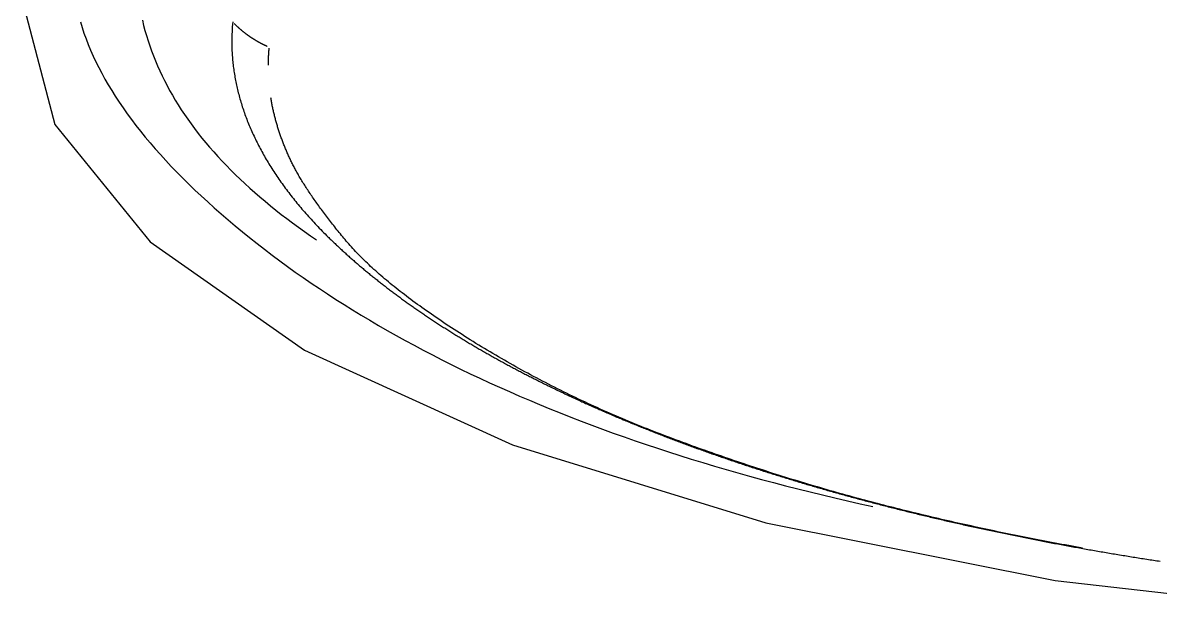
# Model space of a CAD drawing. Extents: x -120222 to -41942, y -19134 to 30932.
# Drawn here: x -81618.01 to -81612.57, y 10152.28 to 10155.12 of the extents above; entities that cross this region are included whole.
import ezdxf

# ---------------------------------------------------------------- set-up
doc = ezdxf.new("R2010")
doc.units = 0
doc.header["$LTSCALE"] = 150
doc.header["$MEASUREMENT"] = 0
doc.layers.get('0').update_dxf_attribs({"linetype": 'CONTINUOUS'})
doc.layers.add('____-568', color=7, linetype='CONTINUOUS')

# ---------------------------------------------------------------- blocks, each defined once
blk = doc.blocks.new('____-172')
at = {"color": 1, "linetype": 'Continuous'}
blk.add_lwpolyline([(-88046.6806, 5609.4583), (-88048.1814, 5609.2878), (-88049.5645, 5609.0108), (-88050.7768, 5608.6381), (-88051.7717, 5608.184), (-88052.5109, 5607.6659), (-88052.9662, 5607.1037), (-88053.1199, 5606.519), (-88052.9662, 5605.9344), (-88052.5109, 5605.3722), (-88051.7717, 5604.8541), (-88050.7768, 5604.3999), (-88049.5645, 5604.0272), (-88048.1814, 5603.7503), (-88046.6806, 5603.5798)], dxfattribs=at)
at = {"color": 1, "linetype": 'Continuous', "flags": 128}
for points in [[(-88052.5478, 5606.4332), (-88052.5418, 5606.4086), (-88052.5352, 5606.3841), (-88052.5282, 5606.3597), (-88052.5207, 5606.3354), (-88052.5126, 5606.3112), (-88052.504, 5606.287), (-88052.495, 5606.263), (-88052.4854, 5606.2391), (-88052.4753, 5606.2153), (-88052.4647, 5606.1915), (-88052.4536, 5606.1679), (-88052.4419, 5606.1444), (-88052.4298, 5606.1209), (-88052.4172, 5606.0976), (-88052.404, 5606.0744), (-88052.3903, 5606.0512), (-88052.3762, 5606.0282), (-88052.3615, 5606.0052), (-88052.3463, 5605.9823), (-88052.3306, 5605.9596), (-88052.3144, 5605.9369), (-88052.2977, 5605.9144), (-88052.2804, 5605.8919), (-88052.2627, 5605.8695), (-88052.2444, 5605.8473), (-88052.2257, 5605.8251), (-88052.2064, 5605.803), (-88052.1866, 5605.781), (-88052.1663, 5605.7591), (-88052.1455, 5605.7374), (-88052.1242, 5605.7157), (-88052.1024, 5605.6941), (-88052.0801, 5605.6726), (-88052.0572, 5605.6512), (-88052.0339, 5605.6299), (-88052.01, 5605.6087), (-88051.9857, 5605.5876), (-88051.9608, 5605.5665), (-88051.9354, 5605.5456), (-88051.9095, 5605.5248), (-88051.8831, 5605.5041), (-88051.8562, 5605.4835), (-88051.8288, 5605.4629), (-88051.8008, 5605.4425), (-88051.7724, 5605.4222), (-88051.7434, 5605.402), (-88051.714, 5605.3818), (-88051.714, 5605.3818)], [(-88052.8444, 5606.4259), (-88052.836, 5606.3987), (-88052.8269, 5606.3715), (-88052.817, 5606.3442), (-88052.8064, 5606.3169), (-88052.795, 5606.2895), (-88052.7829, 5606.2621), (-88052.77, 5606.2347), (-88052.7564, 5606.2072), (-88052.742, 5606.1797), (-88052.7269, 5606.1521), (-88052.711, 5606.1245), (-88052.6944, 5606.0968), (-88052.677, 5606.0692), (-88052.6588, 5606.0414), (-88052.6399, 5606.0136), (-88052.6203, 5605.9858), (-88052.5999, 5605.958), (-88052.5787, 5605.9301), (-88052.5568, 5605.9021), (-88052.5341, 5605.8741), (-88052.5107, 5605.8461), (-88052.4866, 5605.818), (-88052.4616, 5605.7899), (-88052.436, 5605.7618), (-88052.4095, 5605.7336), (-88052.3824, 5605.7053), (-88052.3544, 5605.6771), (-88052.3257, 5605.6487), (-88052.2963, 5605.6204), (-88052.2661, 5605.592), (-88052.2352, 5605.5635), (-88052.2035, 5605.535), (-88052.171, 5605.5065), (-88052.1378, 5605.4779), (-88052.1039, 5605.4493), (-88052.0693, 5605.4208), (-88052.0344, 5605.3925), (-88051.999, 5605.3645), (-88051.9632, 5605.3367), (-88051.927, 5605.3091), (-88051.8904, 5605.2818), (-88051.8533, 5605.2547), (-88051.8159, 5605.2279), (-88051.778, 5605.2013), (-88051.7397, 5605.1749), (-88051.701, 5605.1488), (-88051.6619, 5605.1229), (-88051.6223, 5605.0972), (-88051.5824, 5605.0718), (-88051.542, 5605.0466), (-88051.5012, 5605.0217), (-88051.46, 5604.997), (-88051.4184, 5604.9726), (-88051.3764, 5604.9483), (-88051.3339, 5604.9244), (-88051.291, 5604.9006), (-88051.2477, 5604.8771), (-88051.204, 5604.8538), (-88051.1599, 5604.8308), (-88051.1154, 5604.808), (-88051.0704, 5604.7855), (-88051.025, 5604.7632), (-88050.9793, 5604.7411), (-88050.933, 5604.7192), (-88050.8864, 5604.6977), (-88050.8394, 5604.6763), (-88050.7919, 5604.6552), (-88050.7441, 5604.6343), (-88050.6958, 5604.6137), (-88050.6471, 5604.5933), (-88050.5979, 5604.5731), (-88050.5484, 5604.5532), (-88050.4984, 5604.5335), (-88050.4481, 5604.514), (-88050.3973, 5604.4948), (-88050.3461, 5604.4758), (-88050.2945, 5604.4571), (-88050.2424, 5604.4386), (-88050.19, 5604.4204), (-88050.1371, 5604.4023), (-88050.0838, 5604.3846), (-88050.0301, 5604.367), (-88049.976, 5604.3497), (-88049.9214, 5604.3327), (-88049.8665, 5604.3158), (-88049.8111, 5604.2992), (-88049.7553, 5604.2829), (-88049.6991, 5604.2668), (-88049.6425, 5604.2509), (-88049.5854, 5604.2353), (-88049.528, 5604.2199), (-88049.4701, 5604.2047), (-88049.4118, 5604.1898), (-88049.3531, 5604.1751), (-88049.294, 5604.1607), (-88049.2345, 5604.1465), (-88049.1745, 5604.1325), (-88049.1141, 5604.1188), (-88049.0533, 5604.1053), (-88049.0533, 5604.1053)], [(-88052.1081, 5606.4178), (-88052.1071, 5606.4167), (-88052.1061, 5606.4157), (-88052.105, 5606.4146), (-88052.104, 5606.4136), (-88052.1029, 5606.4125), (-88052.1019, 5606.4115), (-88052.1008, 5606.4105), (-88052.0998, 5606.4094), (-88052.0987, 5606.4084), (-88052.0976, 5606.4074), (-88052.0966, 5606.4063), (-88052.0955, 5606.4053), (-88052.0944, 5606.4043), (-88052.0933, 5606.4033), (-88052.0922, 5606.4023), (-88052.0912, 5606.4013), (-88052.0901, 5606.4003), (-88052.089, 5606.3993), (-88052.0879, 5606.3983), (-88052.0868, 5606.3973), (-88052.0857, 5606.3963), (-88052.0846, 5606.3953), (-88052.0834, 5606.3943), (-88052.0823, 5606.3933), (-88052.0812, 5606.3923), (-88052.0801, 5606.3914), (-88052.079, 5606.3904), (-88052.0778, 5606.3894), (-88052.0767, 5606.3884), (-88052.0756, 5606.3875), (-88052.0744, 5606.3865), (-88052.0733, 5606.3856), (-88052.0721, 5606.3846), (-88052.071, 5606.3836), (-88052.0698, 5606.3827), (-88052.0687, 5606.3817), (-88052.0675, 5606.3808), (-88052.0664, 5606.3799), (-88052.0652, 5606.3789), (-88052.064, 5606.378), (-88052.0628, 5606.377), (-88052.0617, 5606.3761), (-88052.0605, 5606.3752), (-88052.0593, 5606.3743), (-88052.0581, 5606.3733), (-88052.0569, 5606.3724), (-88052.0557, 5606.3715), (-88052.0545, 5606.3706), (-88052.0533, 5606.3697), (-88052.0521, 5606.3688), (-88052.0509, 5606.3679), (-88052.0497, 5606.367), (-88052.0485, 5606.3661), (-88052.0473, 5606.3652), (-88052.046, 5606.3643), (-88052.0448, 5606.3634), (-88052.0436, 5606.3625), (-88052.0424, 5606.3616), (-88052.0411, 5606.3607), (-88052.0399, 5606.3598), (-88052.0386, 5606.359), (-88052.0374, 5606.3581), (-88052.0361, 5606.3572), (-88052.0349, 5606.3564), (-88052.0336, 5606.3555), (-88052.0324, 5606.3546), (-88052.0311, 5606.3538), (-88052.0298, 5606.3529), (-88052.0286, 5606.3521), (-88052.0273, 5606.3512), (-88052.026, 5606.3504), (-88052.0248, 5606.3496), (-88052.0235, 5606.3487), (-88052.0222, 5606.3479), (-88052.0209, 5606.3471), (-88052.0197, 5606.3463), (-88052.0184, 5606.3455), (-88052.0171, 5606.3446), (-88052.0158, 5606.3438), (-88052.0145, 5606.343), (-88052.0132, 5606.3422), (-88052.0119, 5606.3414), (-88052.0107, 5606.3406), (-88052.0094, 5606.3399), (-88052.0081, 5606.3391), (-88052.0068, 5606.3383), (-88052.0055, 5606.3375), (-88052.0042, 5606.3367), (-88052.0029, 5606.336), (-88052.0015, 5606.3352), (-88052.0002, 5606.3345), (-88051.9989, 5606.3337), (-88051.9976, 5606.3329), (-88051.9963, 5606.3322), (-88051.995, 5606.3314), (-88051.9937, 5606.3307), (-88051.9923, 5606.33), (-88051.991, 5606.3292), (-88051.9897, 5606.3285), (-88051.9884, 5606.3278), (-88051.987, 5606.3271), (-88051.9857, 5606.3264), (-88051.9844, 5606.3256), (-88051.983, 5606.3249), (-88051.9817, 5606.3242), (-88051.9804, 5606.3235), (-88051.979, 5606.3228), (-88051.9777, 5606.3221), (-88051.9763, 5606.3214), (-88051.975, 5606.3208), (-88051.9736, 5606.3201), (-88051.9723, 5606.3194), (-88051.9709, 5606.3187), (-88051.9696, 5606.3181), (-88051.9682, 5606.3174), (-88051.9669, 5606.3167), (-88051.9655, 5606.3161), (-88051.9641, 5606.3154), (-88051.9628, 5606.3148), (-88051.9614, 5606.3141), (-88051.96, 5606.3135), (-88051.9587, 5606.3128), (-88051.9573, 5606.3122), (-88051.9559, 5606.3116), (-88051.9546, 5606.311), (-88051.9532, 5606.3103), (-88051.9518, 5606.3097), (-88051.9504, 5606.3091), (-88051.9504, 5606.3091)], [(-88052.1199, 5606.3312), (-88052.1199, 5606.3238), (-88052.1198, 5606.3164), (-88052.1196, 5606.309), (-88052.1194, 5606.3015), (-88052.1192, 5606.2941), (-88052.1189, 5606.2867), (-88052.1185, 5606.2793), (-88052.1181, 5606.2718), (-88052.1176, 5606.2644), (-88052.117, 5606.257), (-88052.1164, 5606.2496), (-88052.1158, 5606.2421), (-88052.115, 5606.2347), (-88052.1143, 5606.2273), (-88052.1134, 5606.2199), (-88052.1125, 5606.2124), (-88052.1116, 5606.205), (-88052.1106, 5606.1976), (-88052.1095, 5606.1902), (-88052.1084, 5606.1827), (-88052.1073, 5606.1753), (-88052.106, 5606.1679), (-88052.1047, 5606.1605), (-88052.1034, 5606.153), (-88052.102, 5606.1456), (-88052.1005, 5606.1382), (-88052.099, 5606.1308), (-88052.0974, 5606.1233), (-88052.0958, 5606.1159), (-88052.0941, 5606.1085), (-88052.0924, 5606.1011), (-88052.0906, 5606.0936), (-88052.0887, 5606.0862), (-88052.0868, 5606.0788), (-88052.0848, 5606.0714), (-88052.0828, 5606.0639), (-88052.0807, 5606.0565), (-88052.0786, 5606.0491), (-88052.0764, 5606.0417), (-88052.0741, 5606.0342), (-88052.0718, 5606.0268), (-88052.0694, 5606.0194), (-88052.067, 5606.012), (-88052.0645, 5606.0045), (-88052.062, 5605.9971), (-88052.0594, 5605.9897), (-88052.0567, 5605.9823), (-88052.054, 5605.9748), (-88052.0512, 5605.9674), (-88052.0484, 5605.96), (-88052.0455, 5605.9526), (-88052.0426, 5605.9451), (-88052.0396, 5605.9377), (-88052.0365, 5605.9303), (-88052.0334, 5605.9229), (-88052.0302, 5605.9155), (-88052.027, 5605.908), (-88052.0237, 5605.9006), (-88052.0204, 5605.8932), (-88052.017, 5605.8858), (-88052.0135, 5605.8783), (-88052.01, 5605.8709), (-88052.0064, 5605.8635), (-88052.0028, 5605.8561), (-88051.9991, 5605.8486), (-88051.9954, 5605.8412), (-88051.9916, 5605.8338), (-88051.9878, 5605.8264), (-88051.9839, 5605.819), (-88051.9799, 5605.8117), (-88051.9759, 5605.8043), (-88051.9719, 5605.7969), (-88051.9677, 5605.7896), (-88051.9636, 5605.7822), (-88051.9594, 5605.7749), (-88051.9551, 5605.7675), (-88051.9508, 5605.7602), (-88051.9464, 5605.7529), (-88051.942, 5605.7456), (-88051.9375, 5605.7383), (-88051.933, 5605.731), (-88051.9284, 5605.7237), (-88051.9237, 5605.7164), (-88051.919, 5605.7091), (-88051.9143, 5605.7018), (-88051.9095, 5605.6946), (-88051.9046, 5605.6873), (-88051.8997, 5605.6801), (-88051.8947, 5605.6728), (-88051.8897, 5605.6656), (-88051.8847, 5605.6584), (-88051.8795, 5605.6512), (-88051.8744, 5605.644), (-88051.8691, 5605.6368), (-88051.8639, 5605.6296), (-88051.8585, 5605.6224), (-88051.8531, 5605.6152), (-88051.8477, 5605.6081), (-88051.8422, 5605.6009), (-88051.8366, 5605.5937), (-88051.831, 5605.5866), (-88051.8254, 5605.5795), (-88051.8197, 5605.5723), (-88051.8139, 5605.5652), (-88051.8081, 5605.5581), (-88051.8022, 5605.551), (-88051.7963, 5605.5439), (-88051.7903, 5605.5368), (-88051.7843, 5605.5297), (-88051.7782, 5605.5226), (-88051.7721, 5605.5155), (-88051.7659, 5605.5085), (-88051.7596, 5605.5014), (-88051.7533, 5605.4944), (-88051.747, 5605.4873), (-88051.7406, 5605.4803), (-88051.7341, 5605.4733), (-88051.7276, 5605.4663), (-88051.7211, 5605.4593), (-88051.7144, 5605.4523), (-88051.7078, 5605.4453), (-88051.7011, 5605.4383), (-88051.6943, 5605.4313), (-88051.6875, 5605.4243), (-88051.6806, 5605.4174), (-88051.6736, 5605.4104), (-88051.6666, 5605.4035), (-88051.6596, 5605.3965), (-88051.6596, 5605.3965)], [(-88051.9448, 5606.2176), (-88051.9448, 5606.2183), (-88051.9448, 5606.2189), (-88051.9448, 5606.2196), (-88051.9448, 5606.2202), (-88051.9448, 5606.2209), (-88051.9448, 5606.2215), (-88051.9448, 5606.2222), (-88051.9448, 5606.2228), (-88051.9448, 5606.2234), (-88051.9448, 5606.2241), (-88051.9447, 5606.2247), (-88051.9447, 5606.2254), (-88051.9447, 5606.226), (-88051.9447, 5606.2267), (-88051.9447, 5606.2273), (-88051.9447, 5606.228), (-88051.9447, 5606.2286), (-88051.9447, 5606.2292), (-88051.9447, 5606.2299), (-88051.9447, 5606.2305), (-88051.9446, 5606.2312), (-88051.9446, 5606.2318), (-88051.9446, 5606.2325), (-88051.9446, 5606.2331), (-88051.9446, 5606.2338), (-88051.9446, 5606.2344), (-88051.9446, 5606.2351), (-88051.9446, 5606.2357), (-88051.9445, 5606.2363), (-88051.9445, 5606.237), (-88051.9445, 5606.2376), (-88051.9445, 5606.2383), (-88051.9445, 5606.2389), (-88051.9445, 5606.2396), (-88051.9444, 5606.2402), (-88051.9444, 5606.2409), (-88051.9444, 5606.2415), (-88051.9444, 5606.2421), (-88051.9444, 5606.2428), (-88051.9443, 5606.2434), (-88051.9443, 5606.2441), (-88051.9443, 5606.2447), (-88051.9443, 5606.2454), (-88051.9443, 5606.246), (-88051.9442, 5606.2467), (-88051.9442, 5606.2473), (-88051.9442, 5606.248), (-88051.9442, 5606.2486), (-88051.9441, 5606.2493), (-88051.9441, 5606.2499), (-88051.9441, 5606.2505), (-88051.9441, 5606.2512), (-88051.944, 5606.2518), (-88051.944, 5606.2525), (-88051.944, 5606.2531), (-88051.944, 5606.2538), (-88051.9439, 5606.2544), (-88051.9439, 5606.2551), (-88051.9439, 5606.2557), (-88051.9439, 5606.2564), (-88051.9438, 5606.257), (-88051.9438, 5606.2576), (-88051.9438, 5606.2583), (-88051.9437, 5606.2589), (-88051.9437, 5606.2596), (-88051.9437, 5606.2602), (-88051.9436, 5606.2609), (-88051.9436, 5606.2615), (-88051.9436, 5606.2622), (-88051.9435, 5606.2628), (-88051.9435, 5606.2635), (-88051.9435, 5606.2641), (-88051.9434, 5606.2648), (-88051.9434, 5606.2654), (-88051.9434, 5606.266), (-88051.9433, 5606.2667), (-88051.9433, 5606.2673), (-88051.9433, 5606.268), (-88051.9432, 5606.2686), (-88051.9432, 5606.2693), (-88051.9432, 5606.2699), (-88051.9431, 5606.2706), (-88051.9431, 5606.2712), (-88051.943, 5606.2719), (-88051.943, 5606.2725), (-88051.943, 5606.2731), (-88051.9429, 5606.2738), (-88051.9429, 5606.2744), (-88051.9428, 5606.2751), (-88051.9428, 5606.2757), (-88051.9427, 5606.2764), (-88051.9427, 5606.277), (-88051.9427, 5606.2777), (-88051.9426, 5606.2783), (-88051.9426, 5606.279), (-88051.9425, 5606.2796), (-88051.9425, 5606.2802), (-88051.9424, 5606.2809), (-88051.9424, 5606.2815), (-88051.9424, 5606.2822), (-88051.9423, 5606.2828), (-88051.9423, 5606.2835), (-88051.9422, 5606.2841), (-88051.9422, 5606.2848), (-88051.9421, 5606.2854), (-88051.9421, 5606.2861), (-88051.942, 5606.2867), (-88051.942, 5606.2873), (-88051.9419, 5606.288), (-88051.9419, 5606.2886), (-88051.9418, 5606.2893), (-88051.9418, 5606.2899), (-88051.9417, 5606.2906), (-88051.9417, 5606.2912), (-88051.9416, 5606.2919), (-88051.9416, 5606.2925), (-88051.9415, 5606.2932), (-88051.9414, 5606.2938), (-88051.9414, 5606.2944), (-88051.9413, 5606.2951), (-88051.9413, 5606.2957), (-88051.9412, 5606.2964), (-88051.9412, 5606.297), (-88051.9411, 5606.2977), (-88051.9411, 5606.2983), (-88051.941, 5606.299), (-88051.9409, 5606.2996), (-88051.9409, 5606.3002), (-88051.9409, 5606.3002)], [(-88048.0497, 5603.906), (-88048.0662, 5603.909), (-88048.0827, 5603.912), (-88048.0992, 5603.915), (-88048.1157, 5603.918), (-88048.1321, 5603.921), (-88048.1486, 5603.924), (-88048.165, 5603.9271), (-88048.1813, 5603.9301), (-88048.1977, 5603.9332), (-88048.214, 5603.9363), (-88048.2303, 5603.9394), (-88048.2466, 5603.9426), (-88048.2629, 5603.9457), (-88048.2791, 5603.9489), (-88048.2953, 5603.952), (-88048.3115, 5603.9552), (-88048.3276, 5603.9585), (-88048.3438, 5603.9617), (-88048.3599, 5603.9649), (-88048.376, 5603.9682), (-88048.3921, 5603.9714), (-88048.4081, 5603.9747), (-88048.4241, 5603.978), (-88048.4401, 5603.9814), (-88048.4561, 5603.9847), (-88048.472, 5603.9881), (-88048.488, 5603.9914), (-88048.5039, 5603.9948), (-88048.5198, 5603.9982), (-88048.5356, 5604.0016), (-88048.5514, 5604.0051), (-88048.5673, 5604.0085), (-88048.583, 5604.012), (-88048.5988, 5604.0154), (-88048.6145, 5604.0189), (-88048.6303, 5604.0224), (-88048.646, 5604.026), (-88048.6616, 5604.0295), (-88048.6773, 5604.0331), (-88048.6929, 5604.0366), (-88048.7085, 5604.0402), (-88048.7241, 5604.0438), (-88048.7396, 5604.0475), (-88048.7551, 5604.0511), (-88048.7707, 5604.0547), (-88048.7861, 5604.0584), (-88048.8016, 5604.0621), (-88048.817, 5604.0658), (-88048.8324, 5604.0695), (-88048.8478, 5604.0733), (-88048.8632, 5604.077), (-88048.8785, 5604.0808), (-88048.8938, 5604.0845), (-88048.9091, 5604.0883), (-88048.9244, 5604.0921), (-88048.9397, 5604.096), (-88048.9549, 5604.0998), (-88048.9701, 5604.1037), (-88048.9853, 5604.1075), (-88049.0004, 5604.1114), (-88049.0155, 5604.1153), (-88049.0306, 5604.1193), (-88049.0457, 5604.1232), (-88049.0608, 5604.1272), (-88049.0758, 5604.1311), (-88049.0909, 5604.1351), (-88049.106, 5604.1392), (-88049.121, 5604.1432), (-88049.1361, 5604.1473), (-88049.1512, 5604.1515), (-88049.1663, 5604.1556), (-88049.1814, 5604.1598), (-88049.1965, 5604.164), (-88049.2116, 5604.1682), (-88049.2267, 5604.1725), (-88049.2419, 5604.1768), (-88049.257, 5604.1811), (-88049.2722, 5604.1855), (-88049.2873, 5604.1899), (-88049.3025, 5604.1943), (-88049.3176, 5604.1987), (-88049.3328, 5604.2032), (-88049.348, 5604.2077), (-88049.3632, 5604.2122), (-88049.3784, 5604.2168), (-88049.3936, 5604.2214), (-88049.4088, 5604.226), (-88049.424, 5604.2307), (-88049.4393, 5604.2353), (-88049.4545, 5604.2401), (-88049.4697, 5604.2448), (-88049.485, 5604.2496), (-88049.5003, 5604.2544), (-88049.5155, 5604.2592), (-88049.5308, 5604.264), (-88049.5461, 5604.2689), (-88049.5614, 5604.2738), (-88049.5767, 5604.2788), (-88049.592, 5604.2838), (-88049.6073, 5604.2888), (-88049.6226, 5604.2938), (-88049.6379, 5604.2988), (-88049.6532, 5604.3039), (-88049.6686, 5604.3091), (-88049.6839, 5604.3142), (-88049.6993, 5604.3194), (-88049.7146, 5604.3246), (-88049.73, 5604.3298), (-88049.7454, 5604.3351), (-88049.7608, 5604.3404), (-88049.7762, 5604.3457), (-88049.7916, 5604.3511), (-88049.807, 5604.3564), (-88049.8224, 5604.3619), (-88049.8378, 5604.3673), (-88049.8532, 5604.3728), (-88049.8687, 5604.3783), (-88049.8841, 5604.3838), (-88049.8996, 5604.3894), (-88049.915, 5604.3949), (-88049.9305, 5604.4006), (-88049.946, 5604.4062), (-88049.9614, 5604.4119), (-88049.9769, 5604.4176), (-88049.9924, 5604.4233), (-88050.0079, 5604.4291), (-88050.0234, 5604.4349), (-88050.0389, 5604.4407), (-88050.0545, 5604.4466), (-88050.0699, 5604.4525), (-88050.0854, 5604.4584), (-88050.1008, 5604.4644), (-88050.1161, 5604.4704), (-88050.1315, 5604.4764), (-88050.1468, 5604.4825), (-88050.1621, 5604.4887), (-88050.1773, 5604.4948), (-88050.1925, 5604.501), (-88050.2077, 5604.5073), (-88050.2228, 5604.5136), (-88050.238, 5604.5199), (-88050.253, 5604.5263), (-88050.2681, 5604.5327), (-88050.2831, 5604.5391), (-88050.2981, 5604.5456), (-88050.313, 5604.5521), (-88050.3279, 5604.5587), (-88050.3428, 5604.5653), (-88050.3577, 5604.572), (-88050.3725, 5604.5786), (-88050.3873, 5604.5854), (-88050.402, 5604.5921), (-88050.4168, 5604.5989), (-88050.4315, 5604.6058), (-88050.4461, 5604.6126), (-88050.4607, 5604.6196), (-88050.4753, 5604.6265), (-88050.4899, 5604.6335), (-88050.5044, 5604.6406), (-88050.5189, 5604.6476), (-88050.5334, 5604.6548), (-88050.5478, 5604.6619), (-88050.5622, 5604.6691), (-88050.5765, 5604.6763), (-88050.5909, 5604.6836), (-88050.6052, 5604.6909), (-88050.6194, 5604.6983), (-88050.6336, 5604.7057), (-88050.6478, 5604.7131), (-88050.662, 5604.7206), (-88050.6761, 5604.7281), (-88050.6902, 5604.7356), (-88050.7043, 5604.7432), (-88050.7183, 5604.7508), (-88050.7323, 5604.7585), (-88050.7463, 5604.7662), (-88050.7603, 5604.774), (-88050.7742, 5604.7818), (-88050.788, 5604.7896), (-88050.8019, 5604.7974), (-88050.8157, 5604.8053), (-88050.8294, 5604.8133), (-88050.8432, 5604.8213), (-88050.8569, 5604.8293), (-88050.8706, 5604.8373), (-88050.8842, 5604.8454), (-88050.8978, 5604.8536), (-88050.9114, 5604.8618), (-88050.9249, 5604.87), (-88050.9385, 5604.8782), (-88050.9519, 5604.8865), (-88050.9654, 5604.8949), (-88050.9787, 5604.9032), (-88050.992, 5604.9115), (-88051.0051, 5604.9198), (-88051.0181, 5604.9281), (-88051.031, 5604.9364), (-88051.0438, 5604.9446), (-88051.0564, 5604.9528), (-88051.069, 5604.961), (-88051.0814, 5604.9692), (-88051.0936, 5604.9773), (-88051.1058, 5604.9854), (-88051.1179, 5604.9935), (-88051.1298, 5605.0016), (-88051.1416, 5605.0096), (-88051.1533, 5605.0176), (-88051.1648, 5605.0256), (-88051.1763, 5605.0336), (-88051.1876, 5605.0416), (-88051.1988, 5605.0495), (-88051.2099, 5605.0574), (-88051.2208, 5605.0653), (-88051.2316, 5605.0732), (-88051.2424, 5605.081), (-88051.253, 5605.0888), (-88051.2634, 5605.0966), (-88051.2738, 5605.1044), (-88051.284, 5605.1122), (-88051.2941, 5605.1199), (-88051.3041, 5605.1276), (-88051.314, 5605.1353), (-88051.3237, 5605.1429), (-88051.3334, 5605.1506), (-88051.3429, 5605.1582), (-88051.3523, 5605.1658), (-88051.3615, 5605.1734), (-88051.3707, 5605.1809), (-88051.3797, 5605.1884), (-88051.3886, 5605.1959), (-88051.3974, 5605.2034), (-88051.4061, 5605.2109), (-88051.4146, 5605.2183), (-88051.423, 5605.2257), (-88051.4313, 5605.2331), (-88051.4395, 5605.2405), (-88051.4476, 5605.2478), (-88051.4555, 5605.2551), (-88051.4634, 5605.2624), (-88051.4711, 5605.2697), (-88051.4786, 5605.2769), (-88051.4861, 5605.2842), (-88051.4934, 5605.2914), (-88051.5007, 5605.2985), (-88051.5078, 5605.3057), (-88051.5147, 5605.3128), (-88051.5216, 5605.32), (-88051.5283, 5605.327), (-88051.5349, 5605.3341), (-88051.5414, 5605.3412), (-88051.5478, 5605.3482), (-88051.5541, 5605.3552), (-88051.5602, 5605.3622), (-88051.5662, 5605.3691), (-88051.5721, 5605.376), (-88051.5779, 5605.3829), (-88051.5835, 5605.3898), (-88051.5892, 5605.3967), (-88051.5948, 5605.4035), (-88051.6003, 5605.4103), (-88051.6057, 5605.417), (-88051.6112, 5605.4237), (-88051.6165, 5605.4304), (-88051.6218, 5605.437), (-88051.6271, 5605.4437), (-88051.6323, 5605.4502), (-88051.6375, 5605.4568), (-88051.6426, 5605.4633), (-88051.6476, 5605.4698), (-88051.6526, 5605.4762), (-88051.6575, 5605.4826), (-88051.6624, 5605.489), (-88051.6673, 5605.4954), (-88051.672, 5605.5017), (-88051.6768, 5605.5079), (-88051.6814, 5605.5142), (-88051.6861, 5605.5204), (-88051.6906, 5605.5266), (-88051.6951, 5605.5327), (-88051.6996, 5605.5388), (-88051.704, 5605.5449), (-88051.7084, 5605.551), (-88051.7127, 5605.557), (-88051.7169, 5605.563), (-88051.7211, 5605.5689), (-88051.7252, 5605.5748), (-88051.7293, 5605.5807), (-88051.7334, 5605.5865), (-88051.7374, 5605.5923), (-88051.7413, 5605.5981), (-88051.7452, 5605.6039), (-88051.749, 5605.6096), (-88051.7527, 5605.6153), (-88051.7565, 5605.6209), (-88051.7601, 5605.6265), (-88051.7637, 5605.6321), (-88051.7673, 5605.6376), (-88051.7708, 5605.6431), (-88051.7743, 5605.6486), (-88051.7776, 5605.6541), (-88051.781, 5605.6595), (-88051.7843, 5605.6649), (-88051.7875, 5605.6702), (-88051.7907, 5605.6755), (-88051.7938, 5605.6808), (-88051.7969, 5605.686), (-88051.7999, 5605.6912), (-88051.8029, 5605.6964), (-88051.8058, 5605.7016), (-88051.8087, 5605.7067), (-88051.8115, 5605.7117), (-88051.8143, 5605.7168), (-88051.817, 5605.7218), (-88051.8196, 5605.7268), (-88051.8222, 5605.7317), (-88051.8248, 5605.7366), (-88051.8273, 5605.7415), (-88051.8297, 5605.7463), (-88051.8321, 5605.7512), (-88051.8344, 5605.7559), (-88051.8367, 5605.7607), (-88051.839, 5605.7655), (-88051.8412, 5605.7702), (-88051.8435, 5605.775), (-88051.8457, 5605.7797), (-88051.8478, 5605.7845), (-88051.85, 5605.7893), (-88051.8521, 5605.794), (-88051.8542, 5605.7988), (-88051.8563, 5605.8036), (-88051.8584, 5605.8083), (-88051.8604, 5605.8131), (-88051.8624, 5605.8179), (-88051.8644, 5605.8226), (-88051.8663, 5605.8274), (-88051.8683, 5605.8322), (-88051.8702, 5605.837), (-88051.8721, 5605.8417), (-88051.8739, 5605.8465), (-88051.8758, 5605.8513), (-88051.8776, 5605.856), (-88051.8794, 5605.8608), (-88051.8811, 5605.8656), (-88051.8829, 5605.8704), (-88051.8846, 5605.8752), (-88051.8863, 5605.8799), (-88051.888, 5605.8847), (-88051.8896, 5605.8895), (-88051.8912, 5605.8943), (-88051.8928, 5605.8991), (-88051.8944, 5605.9038), (-88051.8959, 5605.9086), (-88051.8975, 5605.9134), (-88051.899, 5605.9182), (-88051.9004, 5605.923), (-88051.9019, 5605.9278), (-88051.9033, 5605.9326), (-88051.9047, 5605.9374), (-88051.9061, 5605.9421), (-88051.9075, 5605.9469), (-88051.9088, 5605.9517), (-88051.9101, 5605.9565), (-88051.9114, 5605.9613), (-88051.9126, 5605.9661), (-88051.9139, 5605.9709), (-88051.9151, 5605.9757), (-88051.9163, 5605.9805), (-88051.9174, 5605.9853), (-88051.9186, 5605.9901), (-88051.9197, 5605.9949), (-88051.9208, 5605.9997), (-88051.9218, 5606.0045), (-88051.9229, 5606.0093), (-88051.9239, 5606.0141), (-88051.9249, 5606.0189), (-88051.9259, 5606.0237), (-88051.9268, 5606.0285), (-88051.9277, 5606.0333), (-88051.9286, 5606.0381), (-88051.9295, 5606.0429), (-88051.9304, 5606.0477), (-88051.9312, 5606.0525), (-88051.932, 5606.0573), (-88051.9328, 5606.0621), (-88051.9328, 5606.0621)], [(-88051.6596, 5605.3965), (-88051.6559, 5605.3929), (-88051.6522, 5605.3892), (-88051.6484, 5605.3856), (-88051.6447, 5605.382), (-88051.6409, 5605.3784), (-88051.6372, 5605.3748), (-88051.6334, 5605.3711), (-88051.6296, 5605.3675), (-88051.6258, 5605.3639), (-88051.6221, 5605.3603), (-88051.6182, 5605.3567), (-88051.6144, 5605.3532), (-88051.6106, 5605.3496), (-88051.6068, 5605.346), (-88051.6029, 5605.3424), (-88051.5991, 5605.3389), (-88051.5952, 5605.3353), (-88051.5914, 5605.3317), (-88051.5875, 5605.3282), (-88051.5836, 5605.3246), (-88051.5797, 5605.3211), (-88051.5758, 5605.3175), (-88051.5719, 5605.314), (-88051.568, 5605.3105), (-88051.564, 5605.3069), (-88051.5601, 5605.3034), (-88051.5562, 5605.2999), (-88051.5522, 5605.2964), (-88051.5482, 5605.2929), (-88051.5443, 5605.2894), (-88051.5403, 5605.2859), (-88051.5363, 5605.2824), (-88051.5323, 5605.2789), (-88051.5283, 5605.2754), (-88051.5242, 5605.2719), (-88051.5202, 5605.2685), (-88051.5162, 5605.265), (-88051.5121, 5605.2615), (-88051.5081, 5605.2581), (-88051.504, 5605.2546), (-88051.4999, 5605.2511), (-88051.4958, 5605.2477), (-88051.4918, 5605.2442), (-88051.4877, 5605.2408), (-88051.4835, 5605.2374), (-88051.4794, 5605.2339), (-88051.4753, 5605.2305), (-88051.4712, 5605.2271), (-88051.467, 5605.2237), (-88051.4629, 5605.2203), (-88051.4587, 5605.2169), (-88051.4545, 5605.2135), (-88051.4503, 5605.2101), (-88051.4461, 5605.2067), (-88051.4419, 5605.2033), (-88051.4377, 5605.1999), (-88051.4335, 5605.1965), (-88051.4293, 5605.1931), (-88051.4251, 5605.1898), (-88051.4208, 5605.1864), (-88051.4166, 5605.183), (-88051.4123, 5605.1797), (-88051.408, 5605.1763), (-88051.4037, 5605.173), (-88051.3994, 5605.1696), (-88051.3951, 5605.1663), (-88051.3908, 5605.163), (-88051.3865, 5605.1596), (-88051.3822, 5605.1563), (-88051.3779, 5605.153), (-88051.3735, 5605.1497), (-88051.3692, 5605.1463), (-88051.3648, 5605.143), (-88051.3604, 5605.1397), (-88051.356, 5605.1364), (-88051.3517, 5605.1331), (-88051.3473, 5605.1298), (-88051.3429, 5605.1265), (-88051.3384, 5605.1232), (-88051.334, 5605.1199), (-88051.3296, 5605.1167), (-88051.3251, 5605.1134), (-88051.3207, 5605.1101), (-88051.3162, 5605.1068), (-88051.3118, 5605.1035), (-88051.3073, 5605.1003), (-88051.3028, 5605.097), (-88051.2983, 5605.0938), (-88051.2938, 5605.0905), (-88051.2893, 5605.0872), (-88051.2848, 5605.084), (-88051.2802, 5605.0807), (-88051.2757, 5605.0775), (-88051.2711, 5605.0743), (-88051.2666, 5605.071), (-88051.262, 5605.0678), (-88051.2574, 5605.0646), (-88051.2529, 5605.0613), (-88051.2483, 5605.0581), (-88051.2437, 5605.0549), (-88051.2391, 5605.0517), (-88051.2344, 5605.0485), (-88051.2298, 5605.0453), (-88051.2252, 5605.0421), (-88051.2205, 5605.0389), (-88051.2159, 5605.0357), (-88051.2112, 5605.0325), (-88051.2065, 5605.0293), (-88051.2018, 5605.0261), (-88051.1971, 5605.0229), (-88051.1924, 5605.0197), (-88051.1877, 5605.0166), (-88051.183, 5605.0134), (-88051.1783, 5605.0102), (-88051.1736, 5605.0071), (-88051.1688, 5605.0039), (-88051.1641, 5605.0007), (-88051.1593, 5604.9976), (-88051.1545, 5604.9944), (-88051.1497, 5604.9913), (-88051.145, 5604.9882), (-88051.1402, 5604.985), (-88051.1353, 5604.9819), (-88051.1305, 5604.9788), (-88051.1257, 5604.9756), (-88051.1209, 5604.9725), (-88051.116, 5604.9694), (-88051.1112, 5604.9663), (-88051.1063, 5604.9631), (-88051.1014, 5604.96), (-88051.0966, 5604.9569), (-88051.0917, 5604.9538), (-88051.0868, 5604.9507), (-88051.0819, 5604.9476), (-88051.077, 5604.9445), (-88051.072, 5604.9414), (-88051.0671, 5604.9384), (-88051.0622, 5604.9353), (-88051.0572, 5604.9322), (-88051.0523, 5604.9291), (-88051.0473, 5604.9261), (-88051.0423, 5604.923), (-88051.0374, 5604.9199), (-88051.0324, 5604.9169), (-88051.0274, 5604.9138), (-88051.0224, 5604.9108), (-88051.0173, 5604.9077), (-88051.0123, 5604.9047), (-88051.0073, 5604.9016), (-88051.0023, 5604.8986), (-88050.9972, 5604.8955), (-88050.9921, 5604.8925), (-88050.9871, 5604.8895), (-88050.982, 5604.8864), (-88050.9769, 5604.8834), (-88050.9718, 5604.8804), (-88050.9667, 5604.8774), (-88050.9616, 5604.8744), (-88050.9565, 5604.8714), (-88050.9514, 5604.8684), (-88050.9462, 5604.8654), (-88050.9411, 5604.8624), (-88050.9359, 5604.8594), (-88050.9308, 5604.8564), (-88050.9256, 5604.8534), (-88050.9204, 5604.8504), (-88050.9152, 5604.8474), (-88050.91, 5604.8445), (-88050.9048, 5604.8415), (-88050.8996, 5604.8385), (-88050.8944, 5604.8356), (-88050.8892, 5604.8326), (-88050.8839, 5604.8296), (-88050.8787, 5604.8267), (-88050.8734, 5604.8237), (-88050.8682, 5604.8208), (-88050.8629, 5604.8178), (-88050.8576, 5604.8149), (-88050.8523, 5604.812), (-88050.847, 5604.809), (-88050.8417, 5604.8061), (-88050.8364, 5604.8032), (-88050.8311, 5604.8003), (-88050.8257, 5604.7973), (-88050.8204, 5604.7944), (-88050.815, 5604.7915), (-88050.8097, 5604.7886), (-88050.8043, 5604.7857), (-88050.7989, 5604.7828), (-88050.7936, 5604.7799), (-88050.7882, 5604.777), (-88050.7828, 5604.7741), (-88050.7773, 5604.7712), (-88050.7719, 5604.7683), (-88050.7665, 5604.7655), (-88050.7611, 5604.7626), (-88050.7556, 5604.7597), (-88050.7502, 5604.7568), (-88050.7447, 5604.754), (-88050.7393, 5604.7511), (-88050.7338, 5604.7483), (-88050.7283, 5604.7454), (-88050.7228, 5604.7425), (-88050.7173, 5604.7397), (-88050.7118, 5604.7369), (-88050.7063, 5604.734), (-88050.7008, 5604.7312), (-88050.6953, 5604.7283), (-88050.6897, 5604.7255), (-88050.6842, 5604.7227), (-88050.6786, 5604.7199), (-88050.6731, 5604.717), (-88050.6675, 5604.7142), (-88050.662, 5604.7114), (-88050.6564, 5604.7086), (-88050.6508, 5604.7058), (-88050.6452, 5604.703), (-88050.6396, 5604.7002), (-88050.634, 5604.6974), (-88050.6284, 5604.6946), (-88050.6227, 5604.6918), (-88050.6171, 5604.6891), (-88050.6115, 5604.6863), (-88050.6058, 5604.6835), (-88050.6001, 5604.6807), (-88050.5945, 5604.678), (-88050.5888, 5604.6752), (-88050.5831, 5604.6724), (-88050.5774, 5604.6697), (-88050.5717, 5604.6669), (-88050.566, 5604.6642), (-88050.5603, 5604.6614), (-88050.5546, 5604.6587), (-88050.5489, 5604.6559), (-88050.5432, 5604.6532), (-88050.5374, 5604.6505), (-88050.5317, 5604.6477), (-88050.5259, 5604.645), (-88050.5201, 5604.6423), (-88050.5144, 5604.6396), (-88050.5086, 5604.6369), (-88050.5028, 5604.6341), (-88050.497, 5604.6314), (-88050.4912, 5604.6287), (-88050.4854, 5604.626), (-88050.4796, 5604.6233), (-88050.4737, 5604.6206), (-88050.4679, 5604.6179), (-88050.4621, 5604.6153), (-88050.4562, 5604.6126), (-88050.4504, 5604.6099), (-88050.4445, 5604.6072), (-88050.4386, 5604.6046), (-88050.4327, 5604.6019), (-88050.4269, 5604.5992), (-88050.421, 5604.5966), (-88050.4151, 5604.5939), (-88050.4091, 5604.5912), (-88050.4032, 5604.5886), (-88050.3973, 5604.5859), (-88050.3914, 5604.5833), (-88050.3854, 5604.5807), (-88050.3795, 5604.578), (-88050.3735, 5604.5754), (-88050.3676, 5604.5728), (-88050.3616, 5604.5701), (-88050.3556, 5604.5675), (-88050.3497, 5604.5649), (-88050.3437, 5604.5623), (-88050.3377, 5604.5597), (-88050.3317, 5604.5571), (-88050.3257, 5604.5545), (-88050.3197, 5604.5519), (-88050.3136, 5604.5493), (-88050.3076, 5604.5467), (-88050.3016, 5604.5441), (-88050.2955, 5604.5415), (-88050.2895, 5604.5389), (-88050.2834, 5604.5364), (-88050.2774, 5604.5338), (-88050.2713, 5604.5312), (-88050.2652, 5604.5287), (-88050.2591, 5604.5261), (-88050.253, 5604.5235), (-88050.2469, 5604.521), (-88050.2408, 5604.5184), (-88050.2347, 5604.5159), (-88050.2286, 5604.5133), (-88050.2225, 5604.5108), (-88050.2163, 5604.5083), (-88050.2102, 5604.5057), (-88050.2041, 5604.5032), (-88050.1979, 5604.5007), (-88050.1917, 5604.4982), (-88050.1856, 5604.4956), (-88050.1794, 5604.4931), (-88050.1732, 5604.4906), (-88050.167, 5604.4881), (-88050.1608, 5604.4856), (-88050.1546, 5604.4831), (-88050.1484, 5604.4806), (-88050.1422, 5604.4781), (-88050.136, 5604.4756), (-88050.1297, 5604.4732), (-88050.1235, 5604.4707), (-88050.1173, 5604.4682), (-88050.111, 5604.4657), (-88050.1047, 5604.4633), (-88050.0985, 5604.4608), (-88050.0922, 5604.4583), (-88050.0859, 5604.4559), (-88050.0796, 5604.4534), (-88050.0733, 5604.451), (-88050.067, 5604.4485), (-88050.0607, 5604.4461), (-88050.0544, 5604.4436), (-88050.0481, 5604.4412), (-88050.0418, 5604.4388), (-88050.0354, 5604.4364), (-88050.0291, 5604.4339), (-88050.0227, 5604.4315), (-88050.0164, 5604.4291), (-88050.01, 5604.4267), (-88050.0037, 5604.4243), (-88049.9973, 5604.4219), (-88049.9909, 5604.4195), (-88049.9845, 5604.4171), (-88049.9781, 5604.4147), (-88049.9717, 5604.4123), (-88049.9653, 5604.4099), (-88049.9589, 5604.4075), (-88049.9525, 5604.4051), (-88049.946, 5604.4027), (-88049.9396, 5604.4004), (-88049.9332, 5604.398), (-88049.9267, 5604.3956), (-88049.9203, 5604.3933), (-88049.9138, 5604.3909), (-88049.9073, 5604.3885), (-88049.9008, 5604.3862), (-88049.8944, 5604.3838), (-88049.8879, 5604.3815), (-88049.8814, 5604.3792), (-88049.8749, 5604.3768), (-88049.8684, 5604.3745), (-88049.8619, 5604.3721), (-88049.8553, 5604.3698), (-88049.8488, 5604.3675), (-88049.8423, 5604.3652), (-88049.8357, 5604.3629), (-88049.8292, 5604.3605), (-88049.8226, 5604.3582), (-88049.8161, 5604.3559), (-88049.8095, 5604.3536), (-88049.8029, 5604.3513), (-88049.7963, 5604.349), (-88049.7898, 5604.3467), (-88049.7832, 5604.3444), (-88049.7766, 5604.3422), (-88049.7699, 5604.3399), (-88049.7633, 5604.3376), (-88049.7567, 5604.3353), (-88049.7501, 5604.3331), (-88049.7435, 5604.3308), (-88049.7368, 5604.3285), (-88049.7302, 5604.3263), (-88049.7235, 5604.324), (-88049.7168, 5604.3217), (-88049.7102, 5604.3195), (-88049.7035, 5604.3173), (-88049.6968, 5604.315), (-88049.6901, 5604.3128), (-88049.6834, 5604.3105), (-88049.6767, 5604.3083), (-88049.67, 5604.3061), (-88049.6633, 5604.3038), (-88049.6566, 5604.3016), (-88049.6499, 5604.2994), (-88049.6431, 5604.2972), (-88049.6364, 5604.295), (-88049.6297, 5604.2928), (-88049.6229, 5604.2906), (-88049.6161, 5604.2884), (-88049.6094, 5604.2862), (-88049.6026, 5604.284), (-88049.5958, 5604.2818), (-88049.589, 5604.2796), (-88049.5822, 5604.2774), (-88049.5754, 5604.2752), (-88049.5686, 5604.2731), (-88049.5618, 5604.2709), (-88049.555, 5604.2687), (-88049.5481, 5604.2666), (-88049.5413, 5604.2644), (-88049.5345, 5604.2622), (-88049.5276, 5604.2601), (-88049.5208, 5604.2579), (-88049.5139, 5604.2558), (-88049.507, 5604.2536), (-88049.5001, 5604.2515), (-88049.4933, 5604.2494), (-88049.4864, 5604.2472), (-88049.4795, 5604.2451), (-88049.4726, 5604.243), (-88049.4656, 5604.2408), (-88049.4587, 5604.2387), (-88049.4518, 5604.2366), (-88049.4449, 5604.2345), (-88049.4379, 5604.2324), (-88049.431, 5604.2303), (-88049.424, 5604.2282), (-88049.417, 5604.2261), (-88049.4101, 5604.224), (-88049.4031, 5604.2219), (-88049.3961, 5604.2198), (-88049.3891, 5604.2177), (-88049.3821, 5604.2156), (-88049.3751, 5604.2135), (-88049.3681, 5604.2114), (-88049.3611, 5604.2094), (-88049.354, 5604.2073), (-88049.347, 5604.2052), (-88049.34, 5604.2032), (-88049.3329, 5604.2011), (-88049.3259, 5604.199), (-88049.3188, 5604.197), (-88049.3117, 5604.1949), (-88049.3047, 5604.1929), (-88049.2976, 5604.1909), (-88049.2905, 5604.1888), (-88049.2834, 5604.1868), (-88049.2763, 5604.1847), (-88049.2692, 5604.1827), (-88049.262, 5604.1807), (-88049.2549, 5604.1787), (-88049.2478, 5604.1766), (-88049.2406, 5604.1746), (-88049.2335, 5604.1726), (-88049.2263, 5604.1706), (-88049.2192, 5604.1686), (-88049.212, 5604.1666), (-88049.2048, 5604.1646), (-88049.1977, 5604.1626), (-88049.1905, 5604.1606), (-88049.1833, 5604.1586), (-88049.1761, 5604.1566), (-88049.1689, 5604.1547), (-88049.1616, 5604.1527), (-88049.1544, 5604.1507), (-88049.1472, 5604.1487), (-88049.1399, 5604.1468), (-88049.1327, 5604.1448), (-88049.1255, 5604.1428), (-88049.1182, 5604.1409), (-88049.1109, 5604.1389), (-88049.1037, 5604.137), (-88049.0964, 5604.135), (-88049.0891, 5604.1331), (-88049.0819, 5604.1311), (-88049.0746, 5604.1292), (-88049.0673, 5604.1273), (-88049.06, 5604.1254), (-88049.0527, 5604.1234), (-88049.0454, 5604.1215), (-88049.038, 5604.1196), (-88049.0307, 5604.1177), (-88049.0234, 5604.1158), (-88049.0161, 5604.1139), (-88049.0087, 5604.112), (-88049.0014, 5604.1101), (-88048.994, 5604.1082), (-88048.9867, 5604.1063), (-88048.9793, 5604.1044), (-88048.9719, 5604.1025), (-88048.9646, 5604.1006), (-88048.9572, 5604.0988), (-88048.9498, 5604.0969), (-88048.9424, 5604.095), (-88048.935, 5604.0932), (-88048.9276, 5604.0913), (-88048.9202, 5604.0895), (-88048.9128, 5604.0876), (-88048.9054, 5604.0858), (-88048.8979, 5604.0839), (-88048.8905, 5604.0821), (-88048.8831, 5604.0802), (-88048.8756, 5604.0784), (-88048.8682, 5604.0766), (-88048.8607, 5604.0747), (-88048.8532, 5604.0729), (-88048.8458, 5604.0711), (-88048.8383, 5604.0693), (-88048.8308, 5604.0675), (-88048.8233, 5604.0657), (-88048.8159, 5604.0639), (-88048.8084, 5604.0621), (-88048.8009, 5604.0603), (-88048.7933, 5604.0585), (-88048.7858, 5604.0567), (-88048.7783, 5604.0549), (-88048.7708, 5604.0531), (-88048.7633, 5604.0513), (-88048.7557, 5604.0496), (-88048.7482, 5604.0478), (-88048.7406, 5604.046), (-88048.7331, 5604.0443), (-88048.7255, 5604.0425), (-88048.718, 5604.0407), (-88048.7104, 5604.039), (-88048.7028, 5604.0372), (-88048.6952, 5604.0355), (-88048.6876, 5604.0338), (-88048.68, 5604.032), (-88048.6724, 5604.0303), (-88048.6648, 5604.0286), (-88048.6572, 5604.0268), (-88048.6496, 5604.0251), (-88048.642, 5604.0234), (-88048.6344, 5604.0217), (-88048.6267, 5604.02), (-88048.6191, 5604.0183), (-88048.6115, 5604.0166), (-88048.6038, 5604.0149), (-88048.5962, 5604.0132), (-88048.5885, 5604.0115), (-88048.5809, 5604.0098), (-88048.5732, 5604.0081), (-88048.5655, 5604.0064), (-88048.5578, 5604.0048), (-88048.5502, 5604.0031), (-88048.5425, 5604.0014), (-88048.5348, 5603.9998), (-88048.5271, 5603.9981), (-88048.5194, 5603.9964), (-88048.5117, 5603.9948), (-88048.504, 5603.9931), (-88048.4963, 5603.9915), (-88048.4885, 5603.9899), (-88048.4808, 5603.9882), (-88048.4731, 5603.9866), (-88048.4654, 5603.985), (-88048.4576, 5603.9833), (-88048.4499, 5603.9817), (-88048.4421, 5603.9801), (-88048.4344, 5603.9785), (-88048.4266, 5603.9769), (-88048.4188, 5603.9753), (-88048.4111, 5603.9737), (-88048.4033, 5603.9721), (-88048.3955, 5603.9705), (-88048.3877, 5603.9689), (-88048.3799, 5603.9673), (-88048.3721, 5603.9657), (-88048.3643, 5603.9641), (-88048.3565, 5603.9626), (-88048.3487, 5603.961), (-88048.3409, 5603.9594), (-88048.3331, 5603.9579), (-88048.3253, 5603.9563), (-88048.3174, 5603.9547), (-88048.3096, 5603.9532), (-88048.3018, 5603.9516), (-88048.2939, 5603.9501), (-88048.2861, 5603.9486), (-88048.2782, 5603.947), (-88048.2703, 5603.9455), (-88048.2625, 5603.944), (-88048.2546, 5603.9424), (-88048.2467, 5603.9409), (-88048.2389, 5603.9394), (-88048.231, 5603.9379), (-88048.2231, 5603.9364), (-88048.2152, 5603.9349), (-88048.2073, 5603.9334), (-88048.1994, 5603.9319), (-88048.1915, 5603.9304), (-88048.1835, 5603.9289), (-88048.1756, 5603.9274), (-88048.1677, 5603.9259), (-88048.1598, 5603.9245), (-88048.1519, 5603.923), (-88048.1439, 5603.9215), (-88048.136, 5603.92), (-88048.128, 5603.9186), (-88048.1201, 5603.9171), (-88048.1122, 5603.9157), (-88048.1042, 5603.9142), (-88048.0963, 5603.9128), (-88048.0883, 5603.9113), (-88048.0803, 5603.9099), (-88048.0724, 5603.9085), (-88048.0644, 5603.907), (-88048.0564, 5603.9056), (-88048.0485, 5603.9042), (-88048.0405, 5603.9028), (-88048.0325, 5603.9014), (-88048.0245, 5603.9), (-88048.0165, 5603.8986), (-88048.0085, 5603.8972), (-88048.0005, 5603.8958), (-88047.9925, 5603.8944), (-88047.9845, 5603.893), (-88047.9765, 5603.8916), (-88047.9685, 5603.8902), (-88047.9605, 5603.8888), (-88047.9525, 5603.8875), (-88047.9445, 5603.8861), (-88047.9365, 5603.8847), (-88047.9284, 5603.8834), (-88047.9204, 5603.882), (-88047.9124, 5603.8807), (-88047.9043, 5603.8793), (-88047.8963, 5603.878), (-88047.8883, 5603.8766), (-88047.8802, 5603.8753), (-88047.8722, 5603.874), (-88047.8641, 5603.8726), (-88047.8561, 5603.8713), (-88047.848, 5603.87), (-88047.8399, 5603.8687), (-88047.8319, 5603.8674), (-88047.8238, 5603.8661), (-88047.8157, 5603.8648), (-88047.8076, 5603.8635), (-88047.7996, 5603.8622), (-88047.7915, 5603.8609), (-88047.7834, 5603.8596), (-88047.7753, 5603.8583), (-88047.7672, 5603.857), (-88047.7591, 5603.8558), (-88047.751, 5603.8545), (-88047.7429, 5603.8532), (-88047.7348, 5603.852), (-88047.7267, 5603.8507), (-88047.7186, 5603.8495), (-88047.7105, 5603.8482), (-88047.7023, 5603.847), (-88047.6942, 5603.8457), (-88047.6861, 5603.8445), (-88047.678, 5603.8432), (-88047.678, 5603.8432)]]:
    blk.add_lwpolyline(points, dxfattribs=at)
blk.add_lwpolyline([(-88052.1154, 5606.4254, 0.023916), (-88052.1199, 5606.3312)], format="xyb", dxfattribs=at)
blk = doc.blocks.new('____-186')
at = {"color": 1}
blk.add_blockref('____-172', (0, 0), dxfattribs=at)

msp = doc.modelspace()

# ---------------------------------------------------------------- block references
at = {"layer": '____-568', "color": 0}
msp.add_blockref('____-186', (6435.10495, 4548.69799), dxfattribs=at)

doc.saveas('drawing.dxf')
